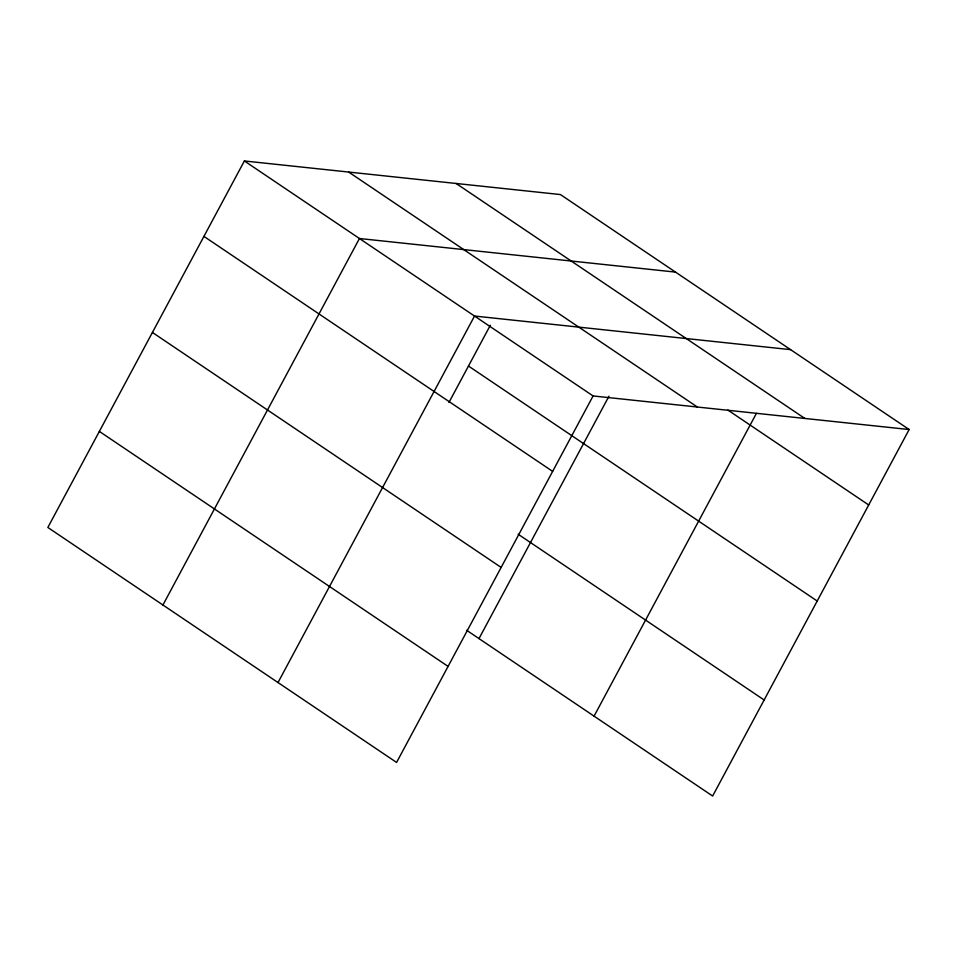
<?xml version="1.0" encoding="UTF-8"?>
<svg xmlns="http://www.w3.org/2000/svg" width="957" height="957" viewBox="0 0 957 957"><rect width="100%" height="100%" fill="white"/><g stroke="black" fill="none" stroke-linecap="round" stroke-linejoin="round"><path stroke-width="1.44" d="M909.15 429.537L560.419 194.558L244.37 160.967L47.85 527.463L396.581 762.442L593.089 395.947L909.15 429.537L712.63 796.033L466.609 630.256M162.929 605.003L359.449 238.508L675.498 272.099M278.009 682.544L474.528 316.049L790.578 349.64M448.929 402.502L490.343 325.248M478.99 638.594L608.951 396.21M594.07 716.147L756.413 413.376M456.118 183.469L804.849 418.448M727.858 410.063L868.705 504.973M348.659 172.045L697.39 407.036M244.37 160.967L593.089 395.947M468.475 366.041L817.206 601.02M203.925 236.391L552.644 471.382M518.12 534.209L764.141 699.986M152.414 332.45L501.145 567.429M99.349 431.404L448.079 666.395"/></g></svg>
